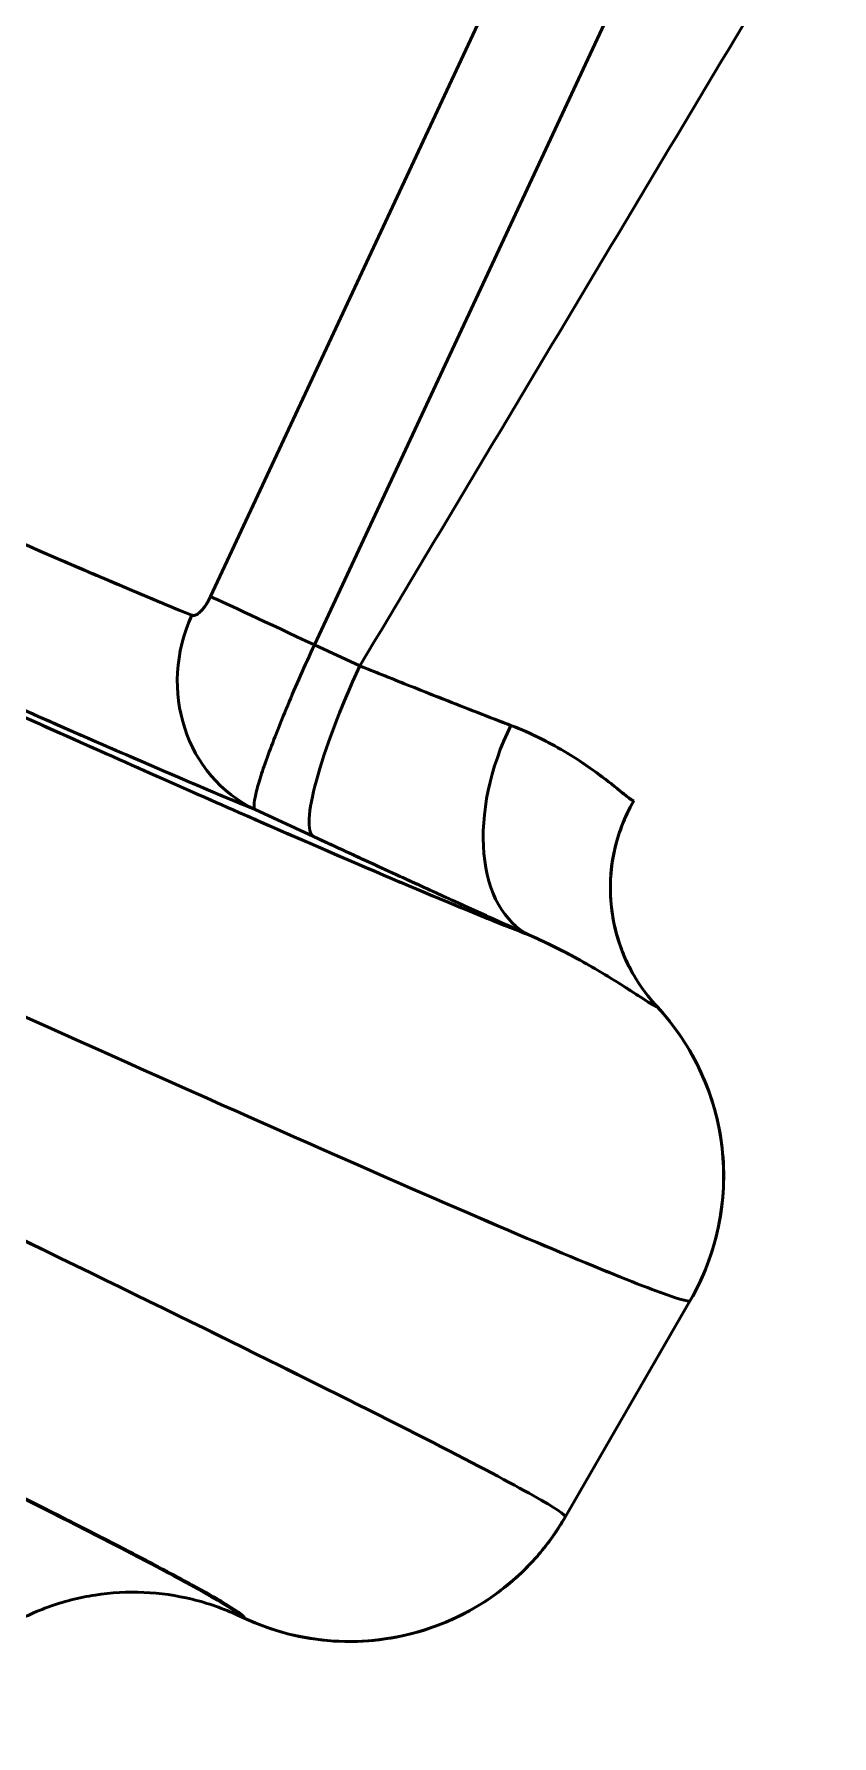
# Model space of a CAD drawing. Header units: millimetres. Extents: x -142 to 142, y -208 to 161.
# Drawn here: x -101.67 to -98.46, y -162.33 to -155.49 of the extents above; entities that cross this region are included whole.
import ezdxf

# ---------------------------------------------------------------- set-up
doc = ezdxf.new("R2010")
doc.units = ezdxf.units.MM
doc.layers.add('1', color=7, linetype='Continuous', true_color=0xffffff)

msp = doc.modelspace()

# ---------------------------------------------------------------- linework, layer by layer
at = {"layer": '1', "color": 251, "linetype": 'Continuous', "lineweight": 50}
for p, q in [((-100.958035, -157.751325, -1.877733), (-99.404521, -154.419803, -1.877733)), ((-99.404521, -154.419803, 1.877733), (-100.958035, -157.751325, 1.877733)), ((-100.54135, -157.945629, -1.491692), (-98.987836, -154.614107, -1.491692)), ((-98.987836, -154.614107, 1.491692), (-100.54135, -157.945629, 1.491692)), ((-100.358826, -158.030058, -1.456231), (-100.54135, -157.945629, -1.491692)), ((-100.358826, -158.030058, 1.456231), (-100.54135, -157.945629, 1.491692)), ((-100.544449, -158.715748, -2.13338), (-100.778985, -158.607259, -2.178945)), ((-100.544449, -158.715748, 2.13338), (-100.778985, -158.607259, 2.178945)), ((-99.032729, -160.579298), (-99.534486, -161.448367)), ((-100.823238, -161.854792), (-100.846739, -161.843834, 5e-06))]:
    msp.add_line(p, q, dxfattribs=at)
at = {"layer": '1', "color": 251, "linetype": 'Continuous', "lineweight": 50, "extrusion": (-0.4226267059435019, -0.9063038490293273, 2.565095232150149e-05)}
msp.add_arc((-24.264783, 2.077815, 185.638246), 0.5999999999999, 199.962556, 260, dxfattribs=at)
at = {"layer": '1', "color": 251, "linetype": 'Continuous', "lineweight": 50, "extrusion": (0.4226182617406942, 0.9063077870366526, -5.370703881624195e-15)}
msp.add_arc((24.266513, -2.082576, -185.637964), 0.6, 19.962556, 80, dxfattribs=at)
at = {"layer": '1', "color": 251, "linetype": 'Continuous', "lineweight": 50, "extrusion": (0.332131879162455, -0.136907394821847, 0.9332442231737151)}
msp.add_arc((-184.44536, 29.731609, -13.790899), 0.6, 87.575072, 177.216168, dxfattribs=at)
at = {"layer": '1', "color": 251, "linetype": 'Continuous', "lineweight": 50, "extrusion": (-0.332133903056867, 0.1369027351207373, 0.9332441864574743)}
msp.add_arc((184.444898, -29.734041, 13.791838), 0.6, 267.574316, 357.215411, dxfattribs=at)
at = {"layer": '1', "color": 251, "linetype": 'Continuous', "lineweight": 50, "extrusion": (-0.8938158024113488, 0.4134487861613577, -0.1736473800017055)}
msp.add_arc((185.562451, 2.162073, 24.61784), 0.7, 1.015428, 90.030601, dxfattribs=at)
at = {"layer": '1', "color": 251, "linetype": 'Continuous', "lineweight": 50, "extrusion": (-0.8938158024113505, 0.4134487861613562, 0.1736473800016992)}
msp.add_arc((185.562451, -2.162073, 24.61784), 0.7, 269.9694, 358.984572, dxfattribs=at)
at = {"layer": '1', "color": 251, "linetype": 'Continuous', "lineweight": 50, "extrusion": (-0.7248838529220738, 0.3263347017744549, 0.6066704724894949)}
msp.add_arc((185.305938, -14.136341, 21.371749), 0.6999999999999, 266.908364, 358.74215, dxfattribs=at)
at = {"layer": '1', "color": 251, "linetype": 'Continuous', "lineweight": 50, "extrusion": (-0.7248831762346211, 0.3263343671915094, -0.6066714610081181)}
msp.add_arc((185.305938, 14.136371, 21.371734), 0.7, 1.257969, 93.091676, dxfattribs=at)
at = {"layer": '1', "color": 251, "linetype": 'Continuous', "lineweight": 50, "extrusion": (-0.01807412149456735, -0.005153125167408423, -0.9998233701175466)}
msp.add_arc((125.782468, 138.421995, 2.630487), 0.7000000000029, 63.012664, 135.908271, dxfattribs=at)
at = {"layer": '1', "color": 251, "linetype": 'Continuous', "lineweight": 50, "extrusion": (-0.0180738563177833, -0.00515245471816587, 0.99982337836649)}
msp.add_arc((125.786682, -138.418168, 2.630354), 0.7000000000195999, 224.093477, 296.989077, dxfattribs=at)
at = {"layer": '1', "color": 251, "linetype": 'Continuous', "lineweight": 50, "extrusion": (-0.008759525732844076, -0.01517194351738185, 0.9998465296428453)}
msp.add_arc((-99.894921, -160.047595, 3.30378), 1, 329.996198, 42.903512, dxfattribs=at)
at = {"layer": '1', "color": 251, "linetype": 'Continuous', "lineweight": 50, "extrusion": (0.008759525682641692, 0.01517194354079126, 0.9998465296429299)}
msp.add_arc((-99.894921, -160.047595, -3.30378), 1, 329.996198, 42.90351, dxfattribs=at)
at = {"layer": '1', "color": 251, "linetype": 'Continuous', "lineweight": 50, "extrusion": (0.00875952561912798, 0.0151719435704083, -0.9998465296430368)}
msp.add_arc((100.396659, -160.916497, -3.32136), 1, 210.003803, 295.004571, dxfattribs=at)
at = {"layer": '1', "color": 251, "linetype": 'Continuous', "lineweight": 50, "extrusion": (-0.0087595256893719, -0.01517194353765267, -0.9998465296429185)}
msp.add_arc((100.396659, -160.916497, 3.32136), 1, 210.003803, 295.004571, dxfattribs=at)
at = {"layer": '1', "color": 251, "linetype": 'Continuous', "lineweight": 50}
for points, knots in [([(-113.7323348041111, -153.7247594076601), (-113.7351225563391, -153.7324186939576, -0.5303285286503939), (-113.6453826581177, -153.791979117818, -1.590624004621958), (-113.0975232209271, -154.0815211046812, -3.630215656680547), (-111.7498242111776, -154.7488218942994, -5.876641214512802), (-109.3157666647796, -155.9134350285915, -7.677632790398603), (-106.436375768007, -157.2674976804412, -8.310071979682656), (-103.5482777644148, -158.6028880909884, -7.677630203161714), (-101.0915667388992, -159.7189131078826, -5.876636224643067), (-99.71402096025292, -160.3222318330458, -3.630220634066312), (-99.1401088245543, -160.5558871930168, -1.590624368374393), (-99.03680462572038, -160.5863566899843, -0.5303286253423091), (-99.03272920879145, -160.5792978605515, 1.9182311e-09)], [0, 0, 0, 0, 0.0625, 0.125, 0.25, 0.375, 0.5, 0.625, 0.75, 0.875, 0.9375, 1, 1, 1, 1]), ([(-99.03272920879145, -160.5792978605515, 1.9182311e-09), (-99.03680463001047, -160.5863566969151, 0.5303285304852923), (-99.14011426279308, -160.5558966600594, 1.590624006058078), (-99.71407358930392, -160.3223260533085, 3.630215655294985), (-101.0915399449586, -159.71886152706, 5.876641205052863), (-103.5482673699977, -158.6028641177337, 7.677632786799585), (-106.4363763310181, -157.2674974179782, 8.31007197960723), (-109.3157783468896, -155.9134584010332, 7.677630207065388), (-111.7498464976279, -154.7488755694185, 5.876636235940696), (-113.0974848785673, -154.0814202421471, 3.630220636961229), (-113.6453789013463, -153.791968867957, 1.590624370193387), (-113.7351225535462, -153.7324186862843, 0.5303286271757386), (-113.7323348041111, -153.7247594076601)], [0, 0, 0, 0, 0.0625, 0.125, 0.25, 0.375, 0.5, 0.625, 0.75, 0.875, 0.9375, 1, 1, 1, 1]), ([(-114.0755567242887, -154.6677538832099), (-114.0727987320587, -154.660176361835, 0.5255035801905508), (-113.9727970448479, -154.6892823003806, 1.576422605278937), (-113.4080137940277, -154.9189311473998, 3.598794889080638), (-112.0464539809401, -155.5152582555472, 5.82749049997027), (-109.613505199875, -156.6205138762392, 7.614791729308985), (-106.7516814026629, -157.9436769563783, 8.242677292365393), (-103.8984505502957, -159.2852810464017, 7.614805242742381), (-101.4879835361846, -160.4387272660731, 5.82749207499913), (-100.1560389817394, -161.0985416400104, 3.598793279308552), (-99.61703646008229, -161.3834963009622, 1.576422891379575), (-99.53045440189345, -161.441383183, 0.5255037145769701), (-99.53448622627755, -161.4483665078916, 1.6180504e-09)], [0, 0, 0, 0, 0.0625, 0.125, 0.25, 0.375, 0.5, 0.625, 0.75, 0.875, 0.9375, 1, 1, 1, 1]), ([(-99.53448622627755, -161.4483665078916, 1.6180504e-09), (-99.53045431126786, -161.4413830264542, -0.5255035786447806), (-99.61703059629116, -161.383486221419, -1.576422603797752), (-100.1559874776205, -161.0984525533089, -3.598794887990329), (-101.4879942899754, -160.4387488419837, -5.827490501782057), (-103.8985385600361, -159.2854465864881, -7.614791729964352), (-106.7516851633962, -157.9436752027177, -8.24267729242274), (-109.6134349611532, -156.6203400493978, -7.614805241859258), (-112.0464443674896, -155.515236151214, -5.827492071926295), (-113.4080489304801, -154.919027857924, -3.598793278552558), (-113.9728009974013, -154.6892932705757, -1.576422890083056), (-114.0727987939173, -154.6601765317902, -0.5255037130288394), (-114.0755567242887, -154.6677538832099)], [0, 0, 0, 0, 0.0625, 0.125, 0.25, 0.375, 0.5, 0.625, 0.75, 0.875, 0.9375, 1, 1, 1, 1]), ([(-99.75295035968186, -158.2691165116366, 1.172219270777999), (-99.79466053970204, -158.2530582504862, 1.206106054522), (-99.88193162777611, -158.2192408066768, 1.269155281236), (-100.0248693490402, -158.1632068055417, 1.349229303691998), (-100.1840364529493, -158.1001487344011, 1.414650382292001), (-100.2983678189324, -158.0543824014314, 1.444756258766998), (-100.3588255098688, -158.0300574321467, 1.456231486970999)], [0, 0, 0, 0, 0.234915758214345, 0.471472705618716, 0.7232852131660861, 1, 1, 1, 1]), ([(-99.25987067829227, -158.5721602356298, -0.0193127254371953), (-99.26105819938242, -158.5727610591608, -0.0749783405513637), (-99.26797529728455, -158.5691867549884, -0.1862509473439099), (-99.29213357257017, -158.5502957691945, -0.350739781840441), (-99.33028614421882, -158.5188965886729, -0.5105827692896382), (-99.40074088066741, -158.4642034381147, -0.7149595820089775), (-99.52649622814958, -158.3747568991919, -0.9492891801089518), (-99.66998730081801, -158.301057874445, -1.10481473249734), (-99.75294934708289, -158.2691177676371, -1.172218123069932)], [0, 0, 0, 0, 0.125, 0.25, 0.375, 0.5, 0.75, 1, 1, 1, 1]), ([(-99.25986871290928, -158.5721568246007, 0.01931299289211), (-99.26241529631415, -158.573435532513, 0.1381330949706002), (-99.28661359443522, -158.5553205750515, 0.3615425832348002), (-99.37758171798497, -158.4803670963988, 0.6691309394115998), (-99.52245405270276, -158.377758901619, 0.9435108109510992), (-99.66473793464364, -158.3030812222395, 1.100539539981), (-99.75294900368344, -158.2691136967868, 1.172219421226)], [0, 0, 0, 0, 0.2711208615801915, 0.508836593458491, 0.741354182456213, 1, 1, 1, 1]), ([(-99.16637208401507, -159.3986105468511, 0.0167452448438274), (-99.1685783502393, -159.3999910264616, 0.1693325704314607), (-99.19149202288567, -159.3872465623111, 0.4744391692117346), (-99.31551034305107, -159.3062585106321, 1.068269462376771), (-99.5009494043743, -159.1902791724228, 1.478972505237167), (-99.6775628950543, -159.1119382220922, 1.715661703677435)], [0, 0, 0, 0, 0.25, 0.5, 1, 1, 1, 1])]:
    msp.add_open_spline(points, degree=3, knots=knots, dxfattribs=at)
for points in [[(-100.3588259998584, -158.030058470515, 1.456231487896), (-99.7272810018973, -156.973456206971, 1.434043428556), (-99.09573628493, -155.916854468896, 1.411855374964), (-98.4641912869645, -154.8602522053425, 1.389667315625)], [(-103.9792514696134, -157.182426971517, -5.682480311214), (-103.6881912160704, -157.3157773166345, -5.559262209177), (-103.137485265917, -157.566881630422, -5.263600064193001), (-102.4167446098452, -157.8922748299985, -4.708362862243), (-101.7469041734722, -158.190889907133, -3.995125317123), (-101.1787061897576, -158.439320667447, -3.137135001622), (-100.896871931485, -158.5586664263575, -2.510160013152), (-100.7789853062826, -158.6072591409245, -2.178945208419)], [(-100.7789853063024, -158.607259140915, 2.17894520866), (-100.9182392816066, -158.5498570784505, 2.570148885553), (-101.264803944251, -158.402473908563, 3.308519246015), (-101.9720002362728, -158.091520948526, 4.285651534281), (-102.9076916559706, -157.671488122842, 5.131260072937), (-103.6049615180334, -157.3539072321375, 5.5239987949), (-103.979251469552, -157.1824269715455, 5.682480311256)], [(-101.0330041997292, -157.826882264113, -1.974064195314), (-101.0304385693812, -157.8279245931995, -1.966871875692), (-101.0250077890072, -157.828417808714, -1.953440619192), (-101.0165333592564, -157.8257305058745, -1.936117523138), (-101.0081745511612, -157.8206319690765, -1.921634121481), (-101.000199008651, -157.813925208973, -1.909803197458), (-100.9928693383562, -157.806342234216, -1.900487378934), (-100.9862781225578, -157.7984256244405, -1.893332547588), (-100.9802442971096, -157.790269169312, -1.887808620591), (-100.9745792502058, -157.781785207611, -1.883564044017), (-100.9690855344176, -157.7727303820865, -1.880399230119), (-100.9636175801542, -157.762811911295, -1.878297657689), (-100.9598862756144, -157.75529548062, -1.877732813929), (-100.9580349720672, -157.751325388876, -1.877732765894)], [(-100.9580349720672, -157.751325388876, 1.877732765894), (-100.9624956800456, -157.760889983699, 1.877734415697), (-100.9719685002274, -157.7785116694875, 1.880871731752), (-100.9878233744486, -157.8012471219255, 1.893923104355), (-101.0041840775526, -157.81837879456, 1.914515998061), (-101.0201503879236, -157.828149896035, 1.942165833273), (-101.0290251193532, -157.8284970771075, 1.962911395106), (-101.0330042007356, -157.8268822636985, 1.97406419814)], [(-100.7789853062822, -158.607259140924, -2.178945208419012), (-100.7822935483924, -158.6048457319604, -2.133733815477845), (-100.7853074770922, -158.5919318780479, -2.04349588783926), (-100.7787634872153, -158.5494540680442, -1.913611277274334), (-100.7609576698233, -158.4851945966433, -1.794133572257413), (-100.7326567376632, -158.4018596548057, -1.689374185584395), (-100.6950504237315, -158.3021396536864, -1.603561494252695), (-100.6496643897548, -158.1899626354617, -1.539695315496786), (-100.597848062508, -158.069532560477, -1.500547431662663), (-100.5604298480837, -157.9868217565682, -1.491671053550438), (-100.5413503107439, -157.9456286432685, -1.491691688517897)], [(-100.5413503156221, -157.945628656717, 1.491691688296056), (-100.5604210793404, -157.9868259130603, 1.491669343449864), (-100.5978431851292, -158.0695349449608, 1.500546526961435), (-100.6496837871236, -158.1899535534301, 1.539699448650985), (-100.6951214354644, -158.3021044040053, 1.603573672857325), (-100.732648192623, -158.4018656286071, 1.689373836700578), (-100.7608527572616, -158.4852490439523, 1.79412039687084), (-100.7786693725396, -158.5495011610147, 1.91360093853482), (-100.7852500362276, -158.5919594260871, 2.043490001665568), (-100.7822734910302, -158.604855046712, 2.133731833726547), (-100.7789853063043, -158.6072591409192, 2.178945208659925)], [(-99.75294901302067, -158.2691170916976, -1.172218153554704), (-99.81415683965258, -158.2455524272951, -1.221947040817493), (-99.97192465828405, -158.1848050391646, -1.333983186652339), (-100.2155257337689, -158.0877137525361, -1.429034766944644), (-100.358825527299, -158.0300574873195, -1.456231485645007)], [(-99.16616816537173, -159.3984283359318, 3.03330938e-08), (-99.21671949290874, -159.3440265410167, 2.11943652e-08), (-99.29991395947127, -159.2188817099076, -1.16211219567e-05), (-99.36118196529938, -159.0019016700278, -3.26393547329e-05), (-99.3498527998732, -158.7767243596818, -5.38504834316e-05), (-99.29668162969918, -158.6361712138457, -2.0883263e-08), (-99.25955032095582, -158.5718578990259, -1.22418188e-08)], [(-99.25955032801, -158.5718579264105, -1.26799666e-08), (-99.25958792073861, -158.571923041173, 0.003172723088092), (-99.25967847506259, -158.5720389891775, 0.009565733612834), (-99.259801087954, -158.5721250919715, 0.01604844479662), (-99.2598707567368, -158.572160330795, 0.01931428154482)], [(-99.25955032801, -158.5718579264105, -1.26799666e-08), (-99.2595877436578, -158.571922732633, -0.003157893491536), (-99.2596779523339, -158.572038507624, -0.009533454450558), (-99.2598007584587, -158.5721248957255, -0.01603373988535), (-99.259870704229, -158.5721602800515, -0.0193127446025)], [(-100.846738560963, -161.8438340218605, 5.4533290517e-06), (-100.8444140738874, -161.836084880208, 0.4588413018690001), (-100.9198444681756, -161.7836145876465, 1.356578512308), (-101.2682932215288, -161.595910741667, 2.666171334863), (-101.8390110667832, -161.3065872323955, 3.870390574235), (-102.6092756556386, -160.9270073586005, 4.929596013491), (-103.5559149934506, -160.4687299782645, 5.804596140876), (-104.6226912157004, -159.958745447805, 6.455642952375), (-105.845074819736, -159.3804860693535, 6.884088405359), (-106.6994412499974, -158.980191161491, 6.982714251747), (-107.1419006083176, -158.773870698301, 6.982547035343001)], [(-107.1368277888634, -158.776236192894, -6.982547037624001), (-106.7037822048054, -158.9781739453185, -6.982332366389), (-105.8638573919406, -159.3717037130725, -6.885337778635), (-104.6761561331676, -159.933338266367, -6.480359819753), (-103.5785684838534, -160.4577898099925, -5.824154845951), (-102.6216763779642, -160.9209411805735, -4.944320909768), (-101.8394398847714, -161.3063240499465, -3.873678735203), (-101.262335459499, -161.5989598468305, -2.652082107522), (-100.9169809424398, -161.785314396763, -1.337728371805), (-100.844438452802, -161.8362298389485, -0.4505588522712), (-100.846738560963, -161.8438340218605, 5.4533290517e-06)], [(-99.67756054005429, -159.111939257375, -1.715658439133), (-99.74311309308749, -159.0824280000865, -1.770519305809), (-99.8767804188424, -159.0219801383715, -1.868234266888), (-100.075535229343, -158.931453678465, -1.980104821907), (-100.2893840215262, -158.833469093936, -2.070169552277001), (-100.4559611785994, -158.7566789024655, -2.116187824337), (-100.5444485118756, -158.7157478840125, -2.133380227753)], [(-99.6775624435983, -159.1119384349915, 1.71566182718), (-99.737251405692, -159.085066914694, 1.765615435914), (-99.861807666239, -159.028767417204, 1.858128853186), (-100.059636409158, -158.9387221625765, 1.972562704772), (-100.282687559993, -158.8365553091305, 2.068279565603), (-100.4535562480292, -158.7577913295475, 2.115720489547), (-100.5444485148276, -158.715747882625, 2.133380227183)], [(-99.16637206002571, -159.398610565012, -0.01674493378376), (-99.16773258753959, -159.3994651633485, -0.1109684554702), (-99.17754625179649, -159.395427574505, -0.2979587265716), (-99.2136958499059, -159.3727084858795, -0.5749455748739), (-99.2696531714551, -159.3360097229645, -0.8369388549039001), (-99.34211573464069, -159.2897860570705, -1.076767968929), (-99.42622133150671, -159.2392886575285, -1.288316577392), (-99.5156300267001, -159.1897626027165, -1.467490313794), (-99.6033365098359, -159.1455245578165, -1.612482341491), (-99.6544314210687, -159.122127232457, -1.684643696651), (-99.67756054005429, -159.111939257375, -1.715658439133)], [(-99.16616817084699, -159.3984283462975, 3.01588115e-08), (-99.1661956167872, -159.3984634726365, 0.00276719098721), (-99.1662569276439, -159.3985290759375, 0.008325401130198), (-99.1663314610324, -159.3985850102345, 0.01393046568124), (-99.1663720820121, -159.3986105433835, 0.01674501620975)], [(-99.16616817084699, -159.3984283462975, 3.01588115e-08), (-99.16619553753391, -159.3984633692765, -0.002759142502325), (-99.1662567380862, -159.3985288941455, -0.008309311639535), (-99.16633132261158, -159.398584959456, -0.01392234947292), (-99.16637206002571, -159.398610565012, -0.01674493378376)], [(-99.16616817552112, -159.3984283506412, 3.02603022e-08), (-99.0939485819224, -159.4761488707003, 5.50894537e-08), (-98.97509303086734, -159.6549346288245, -9.6301493573e-06), (-98.88755483918341, -159.9649178982487, -4.81730977386e-05), (-98.90372420388607, -160.2866159008285, 0.0001624346230399), (-98.97968197668955, -160.4874173593029, 0.0001661185987387), (-99.03272926362025, -160.5792979555174)], [(-100.8232381155018, -161.8547920063588), (-100.7672068291297, -161.8809198242898), (-100.6502728257013, -161.922677859167, 2.34795099142e-05), (-100.4663659592958, -161.9521408380022, 5.27853495588e-05), (-100.280176096504, -161.9469325479072, 2.15987866503e-05), (-100.0980943864021, -161.9077017450624, 1.13029860421e-05), (-99.92645252338016, -161.8353706901905, -6.01716432752e-05), (-99.77096229754376, -161.7328205923642, -0.0002066262188325), (-99.63722836799431, -161.6031872008893, -0.0002699285553119), (-99.56539801637348, -161.5019072988252, -0.0001390608667408), (-99.53448627247876, -161.4483665879135)], [(-100.846738445468, -161.8438337741795, 5.4580988243e-06), (-100.906064603666, -161.8161697284719, 5.5256086196e-06), (-101.0301800588063, -161.7726246248296, 2.92963834248e-05), (-101.2254787860308, -161.7445804416768, 4.52452494195e-05), (-101.4224927441218, -161.7555007630856, -3.39288310682e-05), (-101.6136558922781, -161.8043782817984, -9.16560947529e-05), (-101.7914904064468, -161.8898596605413, -0.0001348779574011), (-101.949405758878, -162.0081659004257, -0.0003311879175386), (-102.0809631519014, -162.1552044898654, -0.0004963448168719), (-102.1480425675363, -162.2683460896164, -0.0002611055928813), (-102.1757065299882, -162.3276716764231)]]:
    msp.add_open_spline(points, degree=3, dxfattribs=at)
at = {"layer": '1', "color": 251, "linetype": 'Continuous', "lineweight": 50, "extrusion": (-0.1573381271972059, 0.07336246842369902, 0.9848160548837827)}
msp.add_open_spline([(-100.358825991075, -158.030058460024, -1.456231487274), (-99.72728099310952, -156.973456196471, -1.434043427934), (-99.0957362678901, -155.916854441324, -1.411855374296), (-98.46419126992458, -154.860252177771, -1.389667314956)], degree=3, dxfattribs=at)
at = {"layer": '1', "color": 251, "linetype": 'Continuous', "lineweight": 50, "extrusion": (0.4225538949327454, 0.9061697519707331, 0.01745240643769326)}
msp.add_open_spline([(-100.8230655711954, -161.854536339886, -0.01745240643729), (-100.820777393921, -161.850569225348, -0.2788351239308), (-100.842997431507, -161.8305023423635, -0.7827678610029), (-100.9376159678626, -161.7731504021325, -1.469731141906), (-101.0876911452758, -161.6905447164155, -2.125223725553), (-101.288682925731, -161.584857689977, -2.746371697267), (-101.541126344022, -161.4556479009945, -3.343140562104), (-101.8450047602354, -161.30297158584, -3.913013279825), (-102.1926891140716, -161.13063675238, -4.442982335773), (-102.5858592413254, -160.9377671386035, -4.9378734829), (-103.047452034684, -160.7132837159725, -5.417592697124), (-103.614927062699, -160.439483954853, -5.894333729038999), (-104.326729860095, -160.0987092284025, -6.354138794283), (-105.1931588928854, -159.6871193869325, -6.747053209619001), (-106.1981285247712, -159.2134285009325, -7.010084010024999), (-107.2663262983284, -158.713880980971, -7.084785598659), (-108.2794915908834, -158.243675654965, -6.968406408098), (-109.1785240156556, -157.829459137083, -6.708317720729), (-109.9460265125012, -157.478338906737, -6.356696447587), (-110.584190091392, -157.188422898483, -5.958734791141), (-111.1179522074888, -156.947635156538, -5.53766433546), (-111.577451411654, -156.741881256679, -5.095592460764), (-111.989126133635, -156.5590850435425, -4.619419840566001), (-112.3628191230602, -156.3948719406935, -4.097974185106), (-112.6902377545184, -156.2529204247645, -3.541039641793001), (-112.9692593164436, -156.1341429321965, -2.952635009879), (-113.1986297877156, -156.0390749317045, -2.335319590795), (-113.3829175572334, -155.966066745115, -1.664139687755), (-113.5161687894334, -155.918489651335, -0.9082035968109), (-113.5565649544886, -155.9108615817155, -0.326207585616), (-113.558418059191, -155.9159439454305, -0.01745240643729)], degree=3, dxfattribs=at)
at = {"layer": '1', "color": 251, "linetype": 'Continuous', "lineweight": 50, "extrusion": (-0.4225538949323953, -0.9061697519709045, 0.01745240643727403)}
msp.add_open_spline([(-113.558418059191, -155.9159439454305, 0.01745240643729), (-113.556849885145, -155.9116410878735, 0.2788351239308), (-113.5271949960968, -155.915763880445, 0.782767861003), (-113.4224412381646, -155.951380767864, 1.469731141906), (-113.2626951470884, -156.013247112303, 2.125223725553), (-113.05253916165, -156.099281437734, 2.746371697267), (-112.791291219379, -156.2096098641095, 3.343140562105), (-112.479005095766, -156.3442557925595, 3.913013279825), (-112.12350175951, -156.4998227641095, 4.442982335773), (-111.7230301773324, -156.6770343572725, 4.9378734829), (-111.254359770562, -156.886339788961, 5.417592697124), (-110.6798510682148, -157.1450557867985, 5.894333729038999), (-109.9612644639556, -157.471282592483, 6.354138794283), (-109.0890385061026, -157.8704408880395, 6.747053209619001), (-108.080188207639, -158.3358096577065, 7.010084010024999), (-107.0108883123612, -158.8329936700115, 7.084785598659), (-105.9994400386304, -159.3068811547685, 6.968406408098), (-105.104244873509, -159.729326702527, 6.708317720729), (-104.34193007681, -160.091571991739, 6.356696447587), (-103.7096378882516, -160.3940792371935, 5.958734791141), (-103.1820881018162, -160.6481893630905, 5.53766433546), (-102.7291110750808, -160.8679301175845, 5.095592460764), (-102.324461641274, -161.065792109829, 4.619419840566001), (-101.95846188292, -161.246503399951, 4.097974185106), (-101.6392600734682, -161.4060759475375, 3.541039641793001), (-101.368919632478, -161.5434701640285, 2.952635009879), (-101.1486568220212, -161.6580696061685, 2.335319590795), (-100.9742714115192, -161.7523134701965, 1.664139687755), (-100.8521730021758, -161.823807869776, 0.9082035968109), (-100.8203634074554, -161.849849898902, 0.326207585616), (-100.8230655711954, -161.854536339886, 0.01745240643729)], degree=3, dxfattribs=at)
at = {"layer": '1', "color": 251, "linetype": 'Continuous', "lineweight": 50, "extrusion": (0.4225390894041443, 0.9061380014240313, -0.01935562710889959)}
msp.add_open_spline([(-103.9210321964674, -156.5476490966138, -5.132989287685001), (-103.6643382449781, -156.665027000864, -5.024356850599), (-103.1728362889808, -156.8886483462331, -4.763606324064002), (-102.4974966192374, -157.1924430350568, -4.242956858121998), (-101.8988577008706, -157.4578580395411, -3.599954093509), (-101.394232651903, -157.6769008973263, -2.838379631470001), (-101.1381646179743, -157.784142042384, -2.268856517338002), (-101.0330041819494, -157.8268822260619, -1.974064195229001)], degree=3, knots=[0, 0, 0, 0, 0.1974148163489695, 0.3894948613057035, 0.5886389207589999, 0.793815792674738, 1, 1, 1, 1], dxfattribs=at)
at = {"layer": '1', "color": 251, "linetype": 'Continuous', "lineweight": 50, "extrusion": (0.4225390894086095, 0.906138001421846, 0.01935562711373109)}
msp.add_open_spline([(-101.0330041798998, -157.826882221302, 1.974064195629002), (-101.1573583804664, -157.7763402716809, 2.322620685810001), (-101.4720504233569, -157.6439804925026, 2.995988869694999), (-102.128185302068, -157.357170199072, 3.892520302112001), (-102.950535618763, -156.9895125013232, 4.632694849929001), (-103.5890463939966, -156.6994549893476, 4.992467607718002), (-103.9210321940773, -156.5476490920018, 5.132989287601998)], degree=3, knots=[0, 0, 0, 0, 0.243916276400471, 0.489412678803493, 0.744566873436402, 1, 1, 1, 1], dxfattribs=at)
at = {"layer": '1', "color": 251, "linetype": 'Continuous', "lineweight": 50, "extrusion": (0.4225538949369265, 0.9061697519687215, -0.01745240644091232)}
msp.add_open_spline([(-104.4263507083586, -156.9976212253345, -6.912004025348), (-104.044079300221, -157.1738724003165, -6.807904403159), (-103.310034468791, -157.5107726170595, -6.528016540594), (-102.282863201531, -157.9775038700285, -5.892145719873001), (-101.3776045318136, -158.383698762721, -5.064806997283), (-100.619805078186, -158.7179541715605, -4.072452742683), (-100.0349856688144, -158.968935202171, -2.944453513562), (-99.77511419225812, -159.074557918325, -2.136679860714), (-99.67756054005429, -159.111939257375, -1.715658439133)], degree=3, dxfattribs=at)
at = {"layer": '1', "color": 251, "linetype": 'Continuous', "lineweight": 50, "extrusion": (0.4225538949361192, 0.9061697519691093, 0.01745240644031389)}
msp.add_open_spline([(-99.6775624435983, -159.1119384349915, 1.71566182718), (-99.775314785882, -159.074481107875, 2.1375484119), (-100.0358121111918, -158.968587372145, 2.946403009847), (-100.6202419514164, -158.7177617150375, 4.073037430367), (-101.378102398823, -158.38347735861, 5.065365426556999), (-102.2832561698166, -157.9773258478645, 5.892416856053), (-103.3102176670554, -157.510688533437, 6.52808627911), (-104.0441404140496, -157.1738443315735, 6.807926683199), (-104.4263496618082, -156.997621606443, 6.911998474374)], degree=3, dxfattribs=at)
at = {"layer": '1', "color": 251, "linetype": 'Continuous', "lineweight": 50, "extrusion": (0.4225538245172592, 0.9061697848072187, -0.01745240637494836)}
msp.add_open_spline([(-100.8230655711954, -161.854536339886, 0.01745240643729), (-100.8230909741256, -161.8545803388655, 0.01455282624063), (-100.8231451139098, -161.8546669584995, 0.008744511617368), (-100.8232059829818, -161.854750792832, 0.002917888552708), (-100.8232381154192, -161.8547920063975)], degree=3, dxfattribs=at)
at = {"layer": '1', "color": 251, "linetype": 'Continuous', "lineweight": 50, "extrusion": (0.4225534574960682, 0.9061699559734715, 0.01745240525414898)}
msp.add_open_spline([(-100.8232381154192, -161.8547920063975), (-100.8232062983414, -161.8547511972675, -0.002889253394742), (-100.8231456800386, -161.854667797512, -0.008687240971458), (-100.823091224971, -161.854580773407, -0.01452419088536), (-100.8230655711954, -161.854536339886, -0.01745240643729)], degree=3, dxfattribs=at)

doc.saveas('drawing.dxf')
